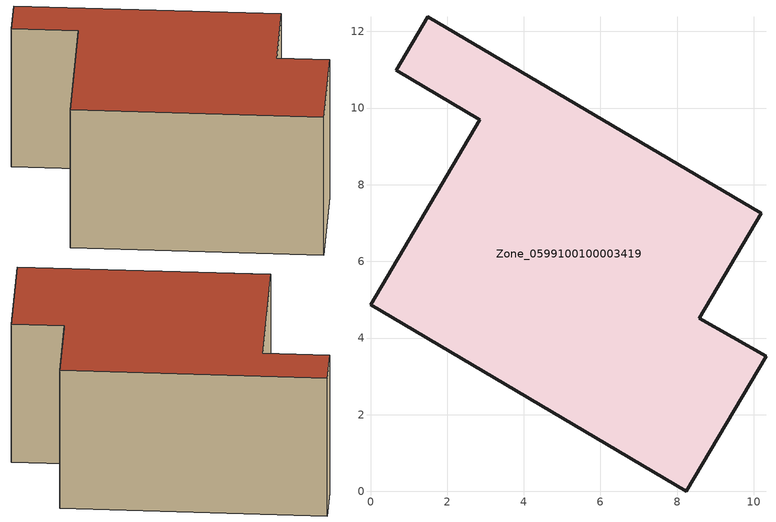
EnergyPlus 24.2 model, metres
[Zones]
Zone_0599100100003419
 floor ground (C_G): 1.5,12.38 10.19,7.25 8.58,4.52 10.32,3.52 8.24,0 0,4.86 2.85,9.7 0.67,10.99 z1.45
 wall outside (C_F): 10.19,7.25 1.5,12.38 0.67,10.99 2.85,9.7 0,4.86 8.24,0 10.32,3.52 8.58,4.52 10.19,7.25 z1.45:7.59
 roof outside (C_R): 0,4.86 8.24,0 10.32,3.52 8.58,4.52 10.19,7.25 1.5,12.38 0.67,10.99 2.85,9.7 z7.59
[BUILDING]
Pand.0599100100003419: North Axis=0; Terrain=City; Loads Convergence Tolerance Value=0.04; Temperature Convergence Tolerance Value=0.4; Solar Distribution=FullExterior; Maximum Number of Warmup Days=25; Minimum Number of Warmup Days=1
[Site:Location]
Rotterdam.The.Hague.AP_ZH_NLD Design_Conditions: Latitude=51.96; Longitude=4.45; Time Zone=1; Elevation=-4.5
[SITE:GROUNDTEMPERATURE:BUILDINGSURFACE]
18, 18, 18, 18, 18, 18, 18, 18, 18, 18, 18, 18
[MATERIAL] Thermal Absorptance=0.9; Solar Absorptance=0.7; Visible Absorptance=0.7
Name | Roughness | Thickness | Conductivity | Density | Specific Heat
G.TI.2006-2014 | MediumSmooth | 0.15 | 0.06 | 540 | 1210
F.TI.2006-2014 | Rough | 0.3 | 0.12 | 1920 | 840
R.TI.2006-2014 | MediumRough | 0.2 | 0.08 | 1500 | 1000
[CONSTRUCTION]
C_G: G.TI.2006-2014
C_F: F.TI.2006-2014
C_R: R.TI.2006-2014
[ZONE]
Zone_0599100100003419: Type=1; Multiplier=1; Ceiling Height=Autocalculate; Volume=Autocalculate; Floor Area=autocalculate; Part of Total Floor Area=Yes
[ZONEINFILTRATION:DESIGNFLOWRATE]
Infil_Zone_0599100100003419: Zone or ZoneList or Space or SpaceList=Zone_0599100100003419; Schedule=AlwaysOn; Design Flow Rate Calculation Method=Flow/Area; Flow Rate per Floor Area=0.0015; Constant Term Coefficient=1; Temperature Term Coefficient=0; Velocity Term Coefficient=0; Velocity Squared Term Coefficient=0
[HVACTEMPLATE:ZONE:IDEALLOADSAIRSYSTEM]
Zone_0599100100003419: Maximum Heating Supply Air Temperature=50; Minimum Cooling Supply Air Temperature=13; Maximum Heating Supply Air Humidity Ratio=0.0156; Minimum Cooling Supply Air Humidity Ratio=0.0077; Heating Limit=NoLimit; Cooling Limit=NoLimit; Dehumidification Control Type=ConstantSensibleHeatRatio; Cooling Sensible Heat Ratio=0.7; Dehumidification Setpoint=60; Humidification Control Type=None; Humidification Setpoint=30; Outdoor Air Method=None; Outdoor Air Flow Rate per Person=0.00944; Outdoor Air Flow Rate per Zone Floor Area=0; Outdoor Air Flow Rate per Zone=0; Demand Controlled Ventilation Type=None; Outdoor Air Economizer Type=NoEconomizer; Heat Recovery Type=None; Sensible Heat Recovery Effectiveness=0.7; Latent Heat Recovery Effectiveness=0.65
[ZONECONTROL:THERMOSTAT]
ThermostatControl_Zone_0599100100003419: Zone or ZoneList=Zone_0599100100003419; Control Type Schedule=DualSetpointControlType; Control 1=Thermostat_Zone_0599100100003419; Temperature Difference Between Cutout And Setpoint=0
[THERMOSTATSETPOINT:DUALSETPOINT]
Thermostat_Zone_0599100100003419: Heating Setpoint Temperature Schedule=HeatingSetpoint_Zone_0599100100003419; Cooling Setpoint Temperature Schedule=CoolingSetpoint_Zone_0599100100003419
[SCHEDULE:COMPACT]
HeatingSetpoint_Zone_0599100100003419: Through: 12/31, For: AllDays, Until: 24:00, 21
CoolingSetpoint_Zone_0599100100003419: Through: 12/31, For: AllDays, Until: 24:00, 24
DualSetpointControlType: Through: 12/31, For: AllDays, Until: 24:00, 4
AlwaysOn: Through: 12/31, For: AllDays, Until: 24:00, 1
